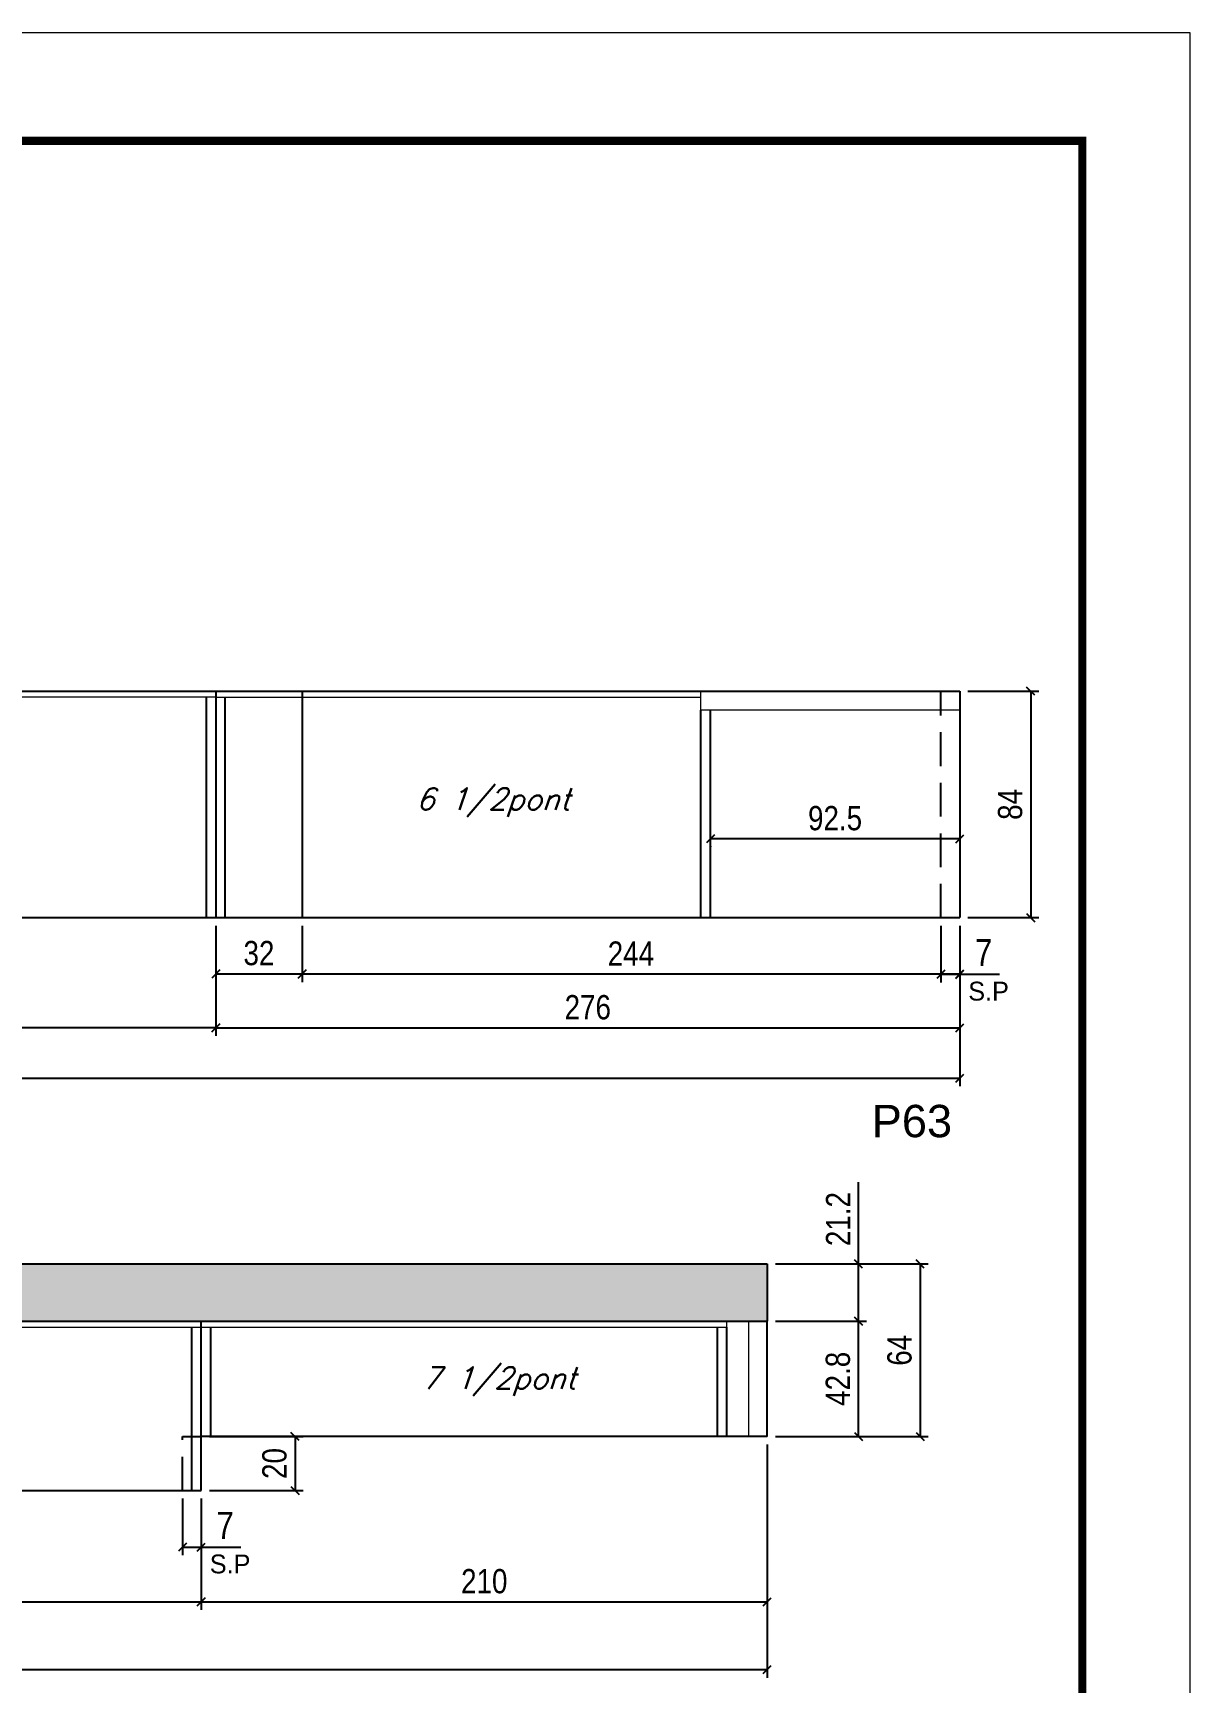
# Model space of a CAD drawing. Extents: x 137137 to 143418, y 10464 to 34486.
# Drawn here: x 138193 to 138622, y 31577 to 32189 of the extents above; entities that cross this region are included whole.
import ezdxf

# ---------------------------------------------------------------- set-up
doc = ezdxf.new("R2010")
doc.units = 0
doc.linetypes.add('DASHED', pattern=[0.75, 0.5, -0.25])
doc.linetypes.add('HIDDEN', pattern=[0.375, 0.25, -0.125])
for name, color, linetype in [('5', 5, 'Continuous'), ('COTA', 241, 'Continuous'), ('Painéis', 200, 'Continuous'), ('SARR_2.2x7', 40, 'Continuous'), ('SARR_3.5x7', 81, 'Continuous'), ('texto', 7, 'Continuous')]:
    doc.layers.add(name, color=color, linetype=linetype)
for name, color, linetype, lineweight in [('Escoras', 2, 'Continuous', 25), ('Folhas', 255, 'Continuous', 9), ('Sarr 2.2x7', 40, 'Continuous', 9), ('SARRAFO DE PRESSAO', 251, 'DASHED', 9)]:
    doc.layers.add(name, color=color, linetype=linetype, lineweight=lineweight)
doc.styles.add('COTA TECNICA', font='techl___.ttf', dxfattribs={"height": 10})
doc.styles.add('COTA TECNICA-50', font='techl___.ttf', dxfattribs={"height": 9})
doc.styles.add('Romans', font='romans.shx')
doc.styles.add('ROMAS860', font='ROMAS860.SHX')
doc.styles.get("Standard").update_dxf_attribs({"font": 'arial.ttf'})
doc.dimstyles.new('COTA PAINEL-50', dxfattribs={"dimtxt": 9, "dimasz": 3, "dimexe": 3, "dimexo": 3, "dimgap": 3, "dimtad": 1, "dimdec": 1, "dimzin": 12, "dimdsep": 46, "dimtxsty": 'COTA TECNICA-50', "dimblk1": 'OBLIQUE', "dimblk2": 'OBLIQUE', "dimsah": 1, "dimcen": 0.9, "dimclrd": 4, "dimclre": 4, "dimclrt": 240, "dimadec": 1, "dimazin": 3, "dimtfac": 1, "dimtdec": 1, "dimtmove": 0, "dimatfit": 3, "dimfxl": 1, "dimtolj": 1, "dimtzin": 12, "dimarcsym": 0})
doc.dimstyles.new('PAINEL', dxfattribs={"dimtxt": 10, "dimasz": 3, "dimexe": 3, "dimexo": 3, "dimgap": 3, "dimtad": 1, "dimdec": 1, "dimzin": 12, "dimdsep": 46, "dimtxsty": 'COTA TECNICA', "dimblk1": 'OBLIQUE', "dimblk2": 'OBLIQUE', "dimsah": 1, "dimcen": 0.9, "dimclrd": 4, "dimclre": 4, "dimclrt": 240, "dimadec": 1, "dimazin": 3, "dimtfac": 1, "dimtdec": 1, "dimtmove": 0, "dimatfit": 3, "dimfxl": 1, "dimtolj": 1, "dimtzin": 12, "dimarcsym": 0})

# ---------------------------------------------------------------- blocks, each defined once
blk = doc.blocks.new('9999999999')
at = {"layer": 'Folhas'}
blk.add_lwpolyline([(98138.98, 34190.21), (99623.98, 34190.21), (99623.98, 35240.21), (98138.98, 35240.21)], close=True, dxfattribs=at)
at = {"layer": 'Folhas', "color": 30, "const_width": 3}
blk.add_lwpolyline([(98213.98, 34230.21), (99583.98, 34230.21), (99583.98, 35200.21), (98213.98, 35200.21)], close=True, dxfattribs=at)
blk = doc.blocks.new('_Oblique')
at = {"color": 0, "linetype": 'ByBlock', "lineweight": -2}
blk.add_line((-0.5, -0.5), (0.5, 0.5), dxfattribs=at)
blk = doc.blocks.new('*D288')
at = {"layer": 'COTA', "color": 4, "linetype": 'ByBlock', "lineweight": -2, "transparency": 16777216}
for p, q in [((138529.85, 31857.45), (138529.85, 31836.42)), ((138536.85, 31857.45), (138536.85, 31836.42)), ((138529.85, 31839.42), (138536.85, 31839.42)), ((138536.85, 31839.42), (138551.58, 31839.42))]:
    blk.add_line(p, q, dxfattribs=at)
at = {"layer": 'Defpoints', "color": 0, "linetype": 'ByBlock', "transparency": 16777216}
for p in [(138529.85, 31860.45), (138536.85, 31860.45), (138536.85, 31839.42)]:
    blk.add_point(p, dxfattribs=at)
at = {"layer": 'COTA', "color": 4, "linetype": 'ByBlock', "lineweight": -2, "transparency": 16777216, "xscale": 3, "yscale": 3, "zscale": 3, "rotation": 180}
blk.add_blockref('_Oblique', (138529.85, 31839.42), dxfattribs=at)
at = {"layer": 'COTA', "color": 4, "linetype": 'ByBlock', "lineweight": -2, "transparency": 16777216, "xscale": 3, "yscale": 3, "zscale": 3}
blk.add_blockref('_Oblique', (138536.85, 31839.42), dxfattribs=at)
at = {"layer": 'COTA', "color": 240, "linetype": 'ByBlock', "transparency": 16777216, "insert": (138545.71, 31847.49), "char_height": 10, "attachment_point": 5, "style": 'COTA TECNICA'}
blk.add_mtext('\\A1;7', dxfattribs=at)
blk = doc.blocks.new('*D443')
at = {"layer": 'Defpoints', "color": 0, "linetype": 'ByBlock', "transparency": 16777216}
for p in [(138444.35, 31889.96), (138536.85, 31889.96), (138444.35, 31889.68)]:
    blk.add_point(p, dxfattribs=at)
at = {"layer": 'Escoras', "color": 4, "linetype": 'ByBlock', "lineweight": -2, "transparency": 16777216}
for p, q in [((138536.85, 31889.68), (138444.35, 31889.68)), ((138444.35, 31886.96), (138444.35, 31886.68)), ((138536.85, 31886.96), (138536.85, 31886.68))]:
    blk.add_line(p, q, dxfattribs=at)
at = {"layer": 'Escoras', "color": 4, "linetype": 'ByBlock', "lineweight": -2, "transparency": 16777216, "xscale": 3, "yscale": 3, "zscale": 3}
for p, rotation in [((138444.35, 31889.68), 180.0001829132543), ((138536.85, 31889.68), 0.0001829132543029743)]:
    blk.add_blockref('_Oblique', p, dxfattribs=dict(at, rotation=rotation))
at = {"layer": 'Escoras', "color": 240, "linetype": 'ByBlock', "transparency": 16777216, "insert": (138490.6, 31897.3), "char_height": 9, "attachment_point": 5, "rotation": 0.00018, "style": 'COTA TECNICA-50'}
blk.add_mtext('\\A1;92.5', dxfattribs=at)
blk = doc.blocks.new('*D444')
at = {"layer": 'Defpoints', "color": 0, "linetype": 'ByBlock', "transparency": 16777216}
for p in [(138536.85, 31944.45), (138536.85, 31860.45), (138563.17, 31860.45)]:
    blk.add_point(p, dxfattribs=at)
at = {"layer": 'Escoras', "color": 4, "linetype": 'ByBlock', "lineweight": -2, "transparency": 16777216}
for p, q in [((138539.85, 31944.45), (138566.17, 31944.45)), ((138563.17, 31944.45), (138563.17, 31860.45)), ((138539.85, 31860.45), (138566.17, 31860.45))]:
    blk.add_line(p, q, dxfattribs=at)
at = {"layer": 'Escoras', "color": 4, "linetype": 'ByBlock', "lineweight": -2, "transparency": 16777216, "xscale": 3, "yscale": 3, "zscale": 3}
for p, rotation in [((138563.17, 31944.45), 90), ((138563.17, 31860.45), 270)]:
    blk.add_blockref('_Oblique', p, dxfattribs=dict(at, rotation=rotation))
at = {"layer": 'Escoras', "color": 240, "linetype": 'ByBlock', "transparency": 16777216, "insert": (138555.58, 31902.45), "char_height": 9, "attachment_point": 5, "rotation": 90, "style": 'COTA TECNICA-50'}
blk.add_mtext('\\A1;84', dxfattribs=at)
blk = doc.blocks.new('*D445')
at = {"layer": 'Defpoints', "color": 0, "linetype": 'ByBlock', "transparency": 16777216}
for p in [(138260.85, 31860.45), (138536.85, 31860.45), (138536.85, 31819.57)]:
    blk.add_point(p, dxfattribs=at)
at = {"layer": 'Escoras', "color": 4, "linetype": 'ByBlock', "lineweight": -2, "transparency": 16777216}
for p, q in [((138260.85, 31857.45), (138260.85, 31816.57)), ((138536.85, 31857.45), (138536.85, 31816.57)), ((138260.85, 31819.57), (138536.85, 31819.57))]:
    blk.add_line(p, q, dxfattribs=at)
at = {"layer": 'Escoras', "color": 4, "linetype": 'ByBlock', "lineweight": -2, "transparency": 16777216, "xscale": 3, "yscale": 3, "zscale": 3, "rotation": 180}
blk.add_blockref('_Oblique', (138260.85, 31819.57), dxfattribs=at)
at = {"layer": 'Escoras', "color": 4, "linetype": 'ByBlock', "lineweight": -2, "transparency": 16777216, "xscale": 3, "yscale": 3, "zscale": 3}
blk.add_blockref('_Oblique', (138536.85, 31819.57), dxfattribs=at)
at = {"layer": 'Escoras', "color": 240, "linetype": 'ByBlock', "transparency": 16777216, "insert": (138398.85, 31827.16), "char_height": 9, "attachment_point": 5, "style": 'COTA TECNICA-50'}
blk.add_mtext('\\A1;276', dxfattribs=at)
blk = doc.blocks.new('*D446')
at = {"layer": 'Defpoints', "color": 0, "linetype": 'ByBlock', "transparency": 16777216}
for p in [(138016.85, 31860.45), (138260.85, 31860.45), (138016.85, 31819.57)]:
    blk.add_point(p, dxfattribs=at)
at = {"layer": 'Escoras', "color": 4, "linetype": 'ByBlock', "lineweight": -2, "transparency": 16777216}
for p, q in [((138016.85, 31857.45), (138016.85, 31816.57)), ((138260.85, 31857.45), (138260.85, 31816.57)), ((138260.85, 31819.57), (138016.85, 31819.57))]:
    blk.add_line(p, q, dxfattribs=at)
at = {"layer": 'Escoras', "color": 4, "linetype": 'ByBlock', "lineweight": -2, "transparency": 16777216, "xscale": 3, "yscale": 3, "zscale": 3, "rotation": 180}
blk.add_blockref('_Oblique', (138016.85, 31819.57), dxfattribs=at)
at = {"layer": 'Escoras', "color": 4, "linetype": 'ByBlock', "lineweight": -2, "transparency": 16777216, "xscale": 3, "yscale": 3, "zscale": 3}
blk.add_blockref('_Oblique', (138260.85, 31819.57), dxfattribs=at)
at = {"layer": 'Escoras', "color": 240, "linetype": 'ByBlock', "transparency": 16777216, "insert": (138138.85, 31827.13), "char_height": 9, "attachment_point": 5, "style": 'COTA TECNICA-50'}
blk.add_mtext('\\A1;244', dxfattribs=at)
blk = doc.blocks.new('*D448')
at = {"layer": 'Defpoints', "color": 0, "linetype": 'ByBlock', "transparency": 16777216}
for p in [(138260.85, 31860.45), (138292.85, 31860.45), (138292.85, 31839.55)]:
    blk.add_point(p, dxfattribs=at)
at = {"layer": 'Escoras', "color": 4, "linetype": 'ByBlock', "lineweight": -2, "transparency": 16777216}
for p, q in [((138260.85, 31857.45), (138260.85, 31836.55)), ((138292.85, 31857.45), (138292.85, 31836.55)), ((138260.85, 31839.55), (138292.85, 31839.55))]:
    blk.add_line(p, q, dxfattribs=at)
at = {"layer": 'Escoras', "color": 4, "linetype": 'ByBlock', "lineweight": -2, "transparency": 16777216, "xscale": 3, "yscale": 3, "zscale": 3, "rotation": 180}
blk.add_blockref('_Oblique', (138260.85, 31839.55), dxfattribs=at)
at = {"layer": 'Escoras', "color": 4, "linetype": 'ByBlock', "lineweight": -2, "transparency": 16777216, "xscale": 3, "yscale": 3, "zscale": 3}
blk.add_blockref('_Oblique', (138292.85, 31839.55), dxfattribs=at)
at = {"layer": 'Escoras', "color": 240, "linetype": 'ByBlock', "transparency": 16777216, "insert": (138276.85, 31847.24), "char_height": 9, "attachment_point": 5, "style": 'COTA TECNICA-50'}
blk.add_mtext('\\A1;32', dxfattribs=at)
blk = doc.blocks.new('*D290')
at = {"layer": 'Defpoints', "color": 0, "linetype": 'ByBlock', "transparency": 16777216}
for p in [(138292.85, 31860.45), (138536.85, 31860.45), (138536.85, 31839.55)]:
    blk.add_point(p, dxfattribs=at)
at = {"layer": 'Escoras', "color": 4, "linetype": 'ByBlock', "lineweight": -2, "transparency": 16777216}
for p, q in [((138292.85, 31857.45), (138292.85, 31836.55)), ((138536.85, 31857.45), (138536.85, 31836.55)), ((138292.85, 31839.55), (138536.85, 31839.55))]:
    blk.add_line(p, q, dxfattribs=at)
at = {"layer": 'Escoras', "color": 4, "linetype": 'ByBlock', "lineweight": -2, "transparency": 16777216, "xscale": 3, "yscale": 3, "zscale": 3, "rotation": 180}
blk.add_blockref('_Oblique', (138292.85, 31839.55), dxfattribs=at)
at = {"layer": 'Escoras', "color": 4, "linetype": 'ByBlock', "lineweight": -2, "transparency": 16777216, "xscale": 3, "yscale": 3, "zscale": 3}
blk.add_blockref('_Oblique', (138536.85, 31839.55), dxfattribs=at)
at = {"layer": 'Escoras', "color": 240, "linetype": 'ByBlock', "transparency": 16777216, "insert": (138414.85, 31847.11), "char_height": 9, "attachment_point": 5, "style": 'COTA TECNICA-50'}
blk.add_mtext('\\A1;244', dxfattribs=at)
blk = doc.blocks.new('*D449')
at = {"layer": 'Defpoints', "color": 0, "linetype": 'ByBlock', "transparency": 16777216}
for p in [(137772.85, 31860.45), (138536.85, 31860.45), (138536.85, 31800.87)]:
    blk.add_point(p, dxfattribs=at)
at = {"layer": 'Escoras', "color": 4, "linetype": 'ByBlock', "lineweight": -2, "transparency": 16777216}
for p, q in [((137772.85, 31857.45), (137772.85, 31797.87)), ((138536.85, 31857.45), (138536.85, 31797.87)), ((137772.85, 31800.87), (138536.85, 31800.87))]:
    blk.add_line(p, q, dxfattribs=at)
at = {"layer": 'Escoras', "color": 4, "linetype": 'ByBlock', "lineweight": -2, "transparency": 16777216, "xscale": 3, "yscale": 3, "zscale": 3, "rotation": 180}
blk.add_blockref('_Oblique', (137772.85, 31800.87), dxfattribs=at)
at = {"layer": 'Escoras', "color": 4, "linetype": 'ByBlock', "lineweight": -2, "transparency": 16777216, "xscale": 3, "yscale": 3, "zscale": 3}
blk.add_blockref('_Oblique', (138536.85, 31800.87), dxfattribs=at)
at = {"layer": 'Escoras', "color": 240, "linetype": 'ByBlock', "transparency": 16777216, "insert": (138154.85, 31808.46), "char_height": 9, "attachment_point": 5, "style": 'COTA TECNICA-50'}
blk.add_mtext('\\A1;764', dxfattribs=at)
blk = doc.blocks.new('*D294')
at = {"layer": 'COTA', "color": 4, "linetype": 'ByBlock', "lineweight": -2, "transparency": 16777216}
for p, q in [((138248.44, 31644.96), (138248.44, 31623.92)), ((138255.44, 31644.96), (138255.44, 31623.92)), ((138248.44, 31626.92), (138255.44, 31626.92)), ((138255.44, 31626.92), (138270.17, 31626.92))]:
    blk.add_line(p, q, dxfattribs=at)
at = {"layer": 'Defpoints', "color": 0, "linetype": 'ByBlock', "transparency": 16777216}
for p in [(138248.44, 31647.96), (138255.44, 31647.96), (138255.44, 31626.92)]:
    blk.add_point(p, dxfattribs=at)
at = {"layer": 'COTA', "color": 4, "linetype": 'ByBlock', "lineweight": -2, "transparency": 16777216, "xscale": 3, "yscale": 3, "zscale": 3, "rotation": 180}
blk.add_blockref('_Oblique', (138248.44, 31626.92), dxfattribs=at)
at = {"layer": 'COTA', "color": 4, "linetype": 'ByBlock', "lineweight": -2, "transparency": 16777216, "xscale": 3, "yscale": 3, "zscale": 3}
blk.add_blockref('_Oblique', (138255.44, 31626.92), dxfattribs=at)
at = {"layer": 'COTA', "color": 240, "linetype": 'ByBlock', "transparency": 16777216, "insert": (138264.31, 31635), "char_height": 10, "attachment_point": 5, "style": 'COTA TECNICA'}
blk.add_mtext('\\A1;7', dxfattribs=at)
blk = doc.blocks.new('*D452')
at = {"layer": 'Defpoints', "color": 0, "linetype": 'ByBlock', "transparency": 16777216}
for p in [(138032.44, 31647.96), (138255.44, 31647.96), (138255.44, 31606.65)]:
    blk.add_point(p, dxfattribs=at)
at = {"layer": 'Escoras', "color": 4, "linetype": 'ByBlock', "lineweight": -2, "transparency": 16777216}
for p, q in [((138032.44, 31644.96), (138032.44, 31603.65)), ((138255.44, 31644.96), (138255.44, 31603.65)), ((138032.44, 31606.65), (138255.44, 31606.65))]:
    blk.add_line(p, q, dxfattribs=at)
at = {"layer": 'Escoras', "color": 4, "linetype": 'ByBlock', "lineweight": -2, "transparency": 16777216, "xscale": 3, "yscale": 3, "zscale": 3, "rotation": 180}
blk.add_blockref('_Oblique', (138032.44, 31606.65), dxfattribs=at)
at = {"layer": 'Escoras', "color": 4, "linetype": 'ByBlock', "lineweight": -2, "transparency": 16777216, "xscale": 3, "yscale": 3, "zscale": 3}
blk.add_blockref('_Oblique', (138255.44, 31606.65), dxfattribs=at)
at = {"layer": 'Escoras', "color": 240, "linetype": 'ByBlock', "transparency": 16777216, "insert": (138143.94, 31614.34), "char_height": 9, "attachment_point": 5, "style": 'COTA TECNICA-50'}
blk.add_mtext('\\A1;223', dxfattribs=at)
blk = doc.blocks.new('*D453')
at = {"layer": 'Defpoints', "color": 0, "linetype": 'ByBlock', "transparency": 16777216}
for p in [(138465.44, 31667.96), (138255.44, 31647.96), (138465.44, 31606.65)]:
    blk.add_point(p, dxfattribs=at)
at = {"layer": 'Escoras', "color": 4, "linetype": 'ByBlock', "lineweight": -2, "transparency": 16777216}
for p, q in [((138465.44, 31664.96), (138465.44, 31603.65)), ((138255.44, 31644.96), (138255.44, 31603.65)), ((138255.44, 31606.65), (138465.44, 31606.65))]:
    blk.add_line(p, q, dxfattribs=at)
at = {"layer": 'Escoras', "color": 4, "linetype": 'ByBlock', "lineweight": -2, "transparency": 16777216, "xscale": 3, "yscale": 3, "zscale": 3, "rotation": 180}
blk.add_blockref('_Oblique', (138255.44, 31606.65), dxfattribs=at)
at = {"layer": 'Escoras', "color": 4, "linetype": 'ByBlock', "lineweight": -2, "transparency": 16777216, "xscale": 3, "yscale": 3, "zscale": 3}
blk.add_blockref('_Oblique', (138465.44, 31606.65), dxfattribs=at)
at = {"layer": 'Escoras', "color": 240, "linetype": 'ByBlock', "transparency": 16777216, "insert": (138360.44, 31614.24), "char_height": 9, "attachment_point": 5, "style": 'COTA TECNICA-50'}
blk.add_mtext('\\A1;210', dxfattribs=at)
blk = doc.blocks.new('*D454')
at = {"layer": 'Defpoints', "color": 0, "linetype": 'ByBlock', "transparency": 16777216}
for p in [(138465.44, 31667.96), (137542.44, 31647.96), (138465.44, 31581.5)]:
    blk.add_point(p, dxfattribs=at)
at = {"layer": 'Escoras', "color": 4, "linetype": 'ByBlock', "lineweight": -2, "transparency": 16777216}
for p, q in [((138465.44, 31664.96), (138465.44, 31578.5)), ((137542.44, 31644.96), (137542.44, 31578.5)), ((137542.44, 31581.5), (138465.44, 31581.5))]:
    blk.add_line(p, q, dxfattribs=at)
at = {"layer": 'Escoras', "color": 4, "linetype": 'ByBlock', "lineweight": -2, "transparency": 16777216, "xscale": 3, "yscale": 3, "zscale": 3, "rotation": 180}
blk.add_blockref('_Oblique', (137542.44, 31581.5), dxfattribs=at)
at = {"layer": 'Escoras', "color": 4, "linetype": 'ByBlock', "lineweight": -2, "transparency": 16777216, "xscale": 3, "yscale": 3, "zscale": 3}
blk.add_blockref('_Oblique', (138465.44, 31581.5), dxfattribs=at)
at = {"layer": 'Escoras', "color": 240, "linetype": 'ByBlock', "transparency": 16777216, "insert": (138003.94, 31589.22), "char_height": 9, "attachment_point": 5, "style": 'COTA TECNICA-50'}
blk.add_mtext('\\A1;923', dxfattribs=at)
blk = doc.blocks.new('*D455')
at = {"layer": 'Defpoints', "color": 0, "linetype": 'ByBlock', "transparency": 16777216}
for p in [(138255.44, 31667.96), (138255.44, 31647.96), (138290.23, 31647.96)]:
    blk.add_point(p, dxfattribs=at)
at = {"layer": 'Escoras', "color": 4, "linetype": 'ByBlock', "lineweight": -2, "transparency": 16777216}
for p, q in [((138258.44, 31667.96), (138293.23, 31667.96)), ((138290.23, 31667.96), (138290.23, 31647.96)), ((138258.44, 31647.96), (138293.23, 31647.96))]:
    blk.add_line(p, q, dxfattribs=at)
at = {"layer": 'Escoras', "color": 4, "linetype": 'ByBlock', "lineweight": -2, "transparency": 16777216, "xscale": 3, "yscale": 3, "zscale": 3}
for p, rotation in [((138290.23, 31667.96), 90), ((138290.23, 31647.96), 270)]:
    blk.add_blockref('_Oblique', p, dxfattribs=dict(at, rotation=rotation))
at = {"layer": 'Escoras', "color": 240, "linetype": 'ByBlock', "transparency": 16777216, "insert": (138282.64, 31657.96), "char_height": 9, "attachment_point": 5, "rotation": 90, "style": 'COTA TECNICA-50'}
blk.add_mtext('\\A1;20', dxfattribs=at)
blk = doc.blocks.new('*D456')
at = {"layer": 'Defpoints', "color": 0, "linetype": 'ByBlock', "transparency": 16777216}
for p in [(138465.44, 31710.76), (138499.27, 31710.76), (138465.44, 31667.96)]:
    blk.add_point(p, dxfattribs=at)
at = {"layer": 'Escoras', "color": 4, "linetype": 'ByBlock', "lineweight": -2, "transparency": 16777216}
for p, q in [((138468.44, 31710.76), (138502.27, 31710.76)), ((138499.27, 31667.96), (138499.27, 31710.76)), ((138468.44, 31667.96), (138502.27, 31667.96))]:
    blk.add_line(p, q, dxfattribs=at)
at = {"layer": 'Escoras', "color": 4, "linetype": 'ByBlock', "lineweight": -2, "transparency": 16777216, "xscale": 3, "yscale": 3, "zscale": 3}
for p, rotation in [((138499.27, 31710.76), 90), ((138499.27, 31667.96), 270)]:
    blk.add_blockref('_Oblique', p, dxfattribs=dict(at, rotation=rotation))
at = {"layer": 'Escoras', "color": 240, "linetype": 'ByBlock', "transparency": 16777216, "insert": (138491.68, 31689.36), "char_height": 9, "attachment_point": 5, "rotation": 90, "style": 'COTA TECNICA-50'}
blk.add_mtext('\\A1;42.8', dxfattribs=at)
blk = doc.blocks.new('*D457')
at = {"layer": 'Defpoints', "color": 0, "linetype": 'ByBlock', "transparency": 16777216}
for p in [(138465.44, 31731.96), (138499.27, 31731.96), (138465.44, 31710.76)]:
    blk.add_point(p, dxfattribs=at)
at = {"layer": 'Escoras', "color": 4, "linetype": 'ByBlock', "lineweight": -2, "transparency": 16777216}
for p, q in [((138499.27, 31731.96), (138499.27, 31762.31)), ((138468.44, 31731.96), (138502.27, 31731.96)), ((138499.27, 31710.76), (138499.27, 31731.96)), ((138468.44, 31710.76), (138502.27, 31710.76))]:
    blk.add_line(p, q, dxfattribs=at)
at = {"layer": 'Escoras', "color": 4, "linetype": 'ByBlock', "lineweight": -2, "transparency": 16777216, "xscale": 3, "yscale": 3, "zscale": 3}
for p, rotation in [((138499.27, 31731.96), 90), ((138499.27, 31710.76), 270)]:
    blk.add_blockref('_Oblique', p, dxfattribs=dict(at, rotation=rotation))
at = {"layer": 'Escoras', "color": 240, "linetype": 'ByBlock', "transparency": 16777216, "insert": (138491.71, 31748.63), "char_height": 9, "attachment_point": 5, "rotation": 90, "style": 'COTA TECNICA-50'}
blk.add_mtext('\\A1;21.2', dxfattribs=at)
blk = doc.blocks.new('*D296')
at = {"layer": 'Defpoints', "color": 0, "linetype": 'ByBlock', "transparency": 16777216}
for p in [(138465.44, 31731.96), (138465.44, 31667.96), (138522.13, 31667.96)]:
    blk.add_point(p, dxfattribs=at)
at = {"layer": 'Escoras', "color": 4, "linetype": 'ByBlock', "lineweight": -2, "transparency": 16777216}
for p, q in [((138468.44, 31731.96), (138525.13, 31731.96)), ((138522.13, 31731.96), (138522.13, 31667.96)), ((138468.44, 31667.96), (138525.13, 31667.96))]:
    blk.add_line(p, q, dxfattribs=at)
at = {"layer": 'Escoras', "color": 4, "linetype": 'ByBlock', "lineweight": -2, "transparency": 16777216, "xscale": 3, "yscale": 3, "zscale": 3}
for p, rotation in [((138522.13, 31731.96), 90), ((138522.13, 31667.96), 270)]:
    blk.add_blockref('_Oblique', p, dxfattribs=dict(at, rotation=rotation))
at = {"layer": 'Escoras', "color": 240, "linetype": 'ByBlock', "transparency": 16777216, "insert": (138514.54, 31699.96), "char_height": 9, "attachment_point": 5, "rotation": 90, "style": 'COTA TECNICA-50'}
blk.add_mtext('\\A1;64', dxfattribs=at)

msp = doc.modelspace()

# ---------------------------------------------------------------- hatches: boundary and pattern name
at = {"layer": 'COTA', "linetype": 'ByBlock'}
h = msp.add_hatch(dxfattribs=at)
h.set_pattern_fill('AR-CONC', color=256, scale=0.03)
h.set_pattern_definition([(50, (-53812.2455, -1203.3295), (5.46554007, -0.47817257), [0.5715, -6.2865]), (355, (-53812.2455, -1203.3295), (-1.05730264, 5.73170536), [0.4572, -5.02921753]), (100.4514447, (-53811.79, -1203.3694), (4.40823741, 5.25353256), [0.48570026, -5.34270734]), (46.1842, (-53812.2455, -1201.8055), (8.13237123, -1.26126984), [0.85725, -9.42975]), (96.6355576, (-53811.568, -1201.911), (7.12212402, 7.42278374), [0.7285507, -8.01406824]), (351.184151, (-53812.2455, -1201.8055), (7.12212402, 7.42278374), [0.685799, -7.54379196]), (21, (-53811.4835, -1202.1865), (4.54843174, -3.06795595), [0.5715, -6.2865]), (326, (-53811.4835, -1202.1865), (1.85406085, 5.52563898), [0.4572, -5.0292]), (71.451445, (-53811.1045, -1202.442), (6.40249258, 2.45768307), [0.48570026, -5.34269813]), (37.5, (-53812.2455, -1203.3295), (0.092658098, 2.536651166), [0, -4.96824, 0, -5.1054, 0, -5.04825]), (7.5, (-53812.2455, -1203.3295), (2.004589875, 3.005417245), [0, -2.91084, 0, -4.85394, 0, -1.92405]), (327.5, (-53813.9447, -1203.3295), (4.067717855, -0.17186232), [0, -1.905, 0, -5.9436, 0, -7.8867]), (317.5, (-53814.7067, -1203.3295), (4.44387544, 0.76279473), [0, -2.4765, 0, -3.94716, 0, -5.6007])])
h.paths.add_polyline_path([(138465.44, 31731.96), (137542.44, 31731.96), (137542.44, 31710.76), (138465.44, 31710.76)])

# ---------------------------------------------------------------- linework, layer by layer
for p, q in [((137542.44, 31731.96), (138465.44, 31731.96)), ((138465.44, 31731.96), (138465.44, 31710.76))]:
    msp.add_line(p, q, dxfattribs=at)
at = {"layer": 'Escoras', "linetype": 'ByBlock'}
msp.add_line((138248.44, 31667.96), (138255.44, 31667.96), dxfattribs=at)
at = {"layer": 'Painéis', "linetype": 'ByBlock'}
for p, q in [((137772.85, 31944.45), (138536.85, 31944.45)), ((138260.85, 31944.45), (138260.85, 31860.45)), ((138292.85, 31944.45), (138292.85, 31860.45)), ((138536.85, 31944.45), (138536.85, 31860.45)), ((137772.85, 31860.45), (138536.85, 31860.45)), ((137542.44, 31710.76), (138465.44, 31710.76)), ((138255.44, 31647.96), (138255.44, 31710.76)), ((138465.44, 31667.96), (138465.44, 31710.76)), ((138465.44, 31667.96), (138255.44, 31667.96)), ((137542.44, 31647.96), (138255.44, 31647.96))]:
    msp.add_line(p, q, dxfattribs=at)
at = {"layer": 'Sarr 2.2x7'}
for p, q in [((138260.85, 31942.25), (138016.85, 31942.25)), ((138260.85, 31942.25), (138440.85, 31942.25)), ((138440.85, 31937.45), (138440.85, 31944.45)), ((138536.85, 31937.45), (138440.85, 31937.45)), ((138032.44, 31708.56), (138255.44, 31708.56)), ((138255.44, 31708.56), (138450.44, 31708.56)), ((138450.44, 31708.56), (138450.44, 31710.76)), ((138458.44, 31710.76), (138458.44, 31667.96))]:
    msp.add_line(p, q, dxfattribs=at)
at = {"layer": 'SARR_2.2x7', "linetype": 'HIDDEN', "ltscale": 50}
for p, q in [((138529.85, 31860.45), (138529.85, 31944.45)), ((138248.44, 31647.96), (138248.44, 31667.96))]:
    msp.add_line(p, q, dxfattribs=at)
at = {"layer": 'SARR_3.5x7'}
for p, q in [((138257.35, 31860.45), (138257.35, 31942.25)), ((138264.35, 31860.45), (138264.35, 31942.25)), ((138440.85, 31860.45), (138440.85, 31937.45)), ((138444.35, 31860.45), (138444.35, 31937.45)), ((138251.94, 31647.96), (138251.94, 31708.56)), ((138258.94, 31667.96), (138258.94, 31708.56)), ((138446.94, 31667.96), (138446.94, 31708.56)), ((138450.44, 31667.96), (138450.44, 31708.56))]:
    msp.add_line(p, q, dxfattribs=at)

# ---------------------------------------------------------------- block references
at = {"layer": 'SARRAFO DE PRESSAO', "color": 6, "linetype": 'ByBlock'}
msp.add_blockref('9999999999', (38998.31, -3051.58), dxfattribs=at)

# ---------------------------------------------------------------- texts
at = {"layer": '5', "linetype": 'Continuous'}
msp.add_text('P63', height=12, rotation=0.00004, dxfattribs=at).set_placement((138504.19, 31778.99))
at = {"layer": 'texto', "color": 2, "char_height": 8, "attachment_point": 5, "style": 'Romans'}
for s, insert in [('{\\Q19;\\C256;6 1/2pont}', (138363.77, 31903.15)), ('{\\Q19;\\C256;7 1/2pont}', (138365.97, 31688.36))]:
    msp.add_mtext(s, dxfattribs=dict(at, insert=insert))
at = {"layer": 'texto', "color": 4, "char_height": 7, "attachment_point": 5, "style": 'ROMAS860'}
for insert in [(138547.55, 31833.13), (138266.15, 31620.64)]:
    msp.add_mtext('S.P', dxfattribs=dict(at, insert=insert))

# ---------------------------------------------------------------- dimensions: what is measured, and where the dimension line sits
at = {"layer": 'COTA', "linetype": 'ByBlock'}
for base, p1, p2, picture, middle in [((138536.85, 31839.42), (138529.85, 31860.45), (138536.85, 31860.45), '*D288', (138545.71, 31847.49)), ((138255.44, 31626.92), (138248.44, 31647.96), (138255.44, 31647.96), '*D294', (138264.31, 31635))]:
    dim = msp.add_linear_dim(base=base, p1=p1, p2=p2, angle=180, dimstyle='PAINEL', dxfattribs=at)
    dim.commit()
    dim.dimension.update_dxf_attribs({"geometry": picture, "text_midpoint": middle})
at = {"layer": 'Escoras', "linetype": 'ByBlock'}
for p1, p2, distance, picture, middle in [((138536.85, 31944.45), (138536.85, 31860.45), 26.32, '*D444', (138555.58, 31902.45)), ((138536.85, 31889.96), (138444.35, 31889.96), 0.29, '*D443', (138490.6, 31897.3)), ((137772.85, 31860.45), (138536.85, 31860.45), -59.58, '*D449', (138154.85, 31808.46)), ((138260.85, 31860.45), (138016.85, 31860.45), 40.88, '*D446', (138138.85, 31827.13)), ((138260.85, 31860.45), (138536.85, 31860.45), -40.88, '*D445', (138398.85, 31827.16)), ((138260.85, 31860.45), (138292.85, 31860.45), -20.9, '*D448', (138276.85, 31847.24)), ((138292.85, 31860.45), (138536.85, 31860.45), -20.9, '*D290', (138414.85, 31847.11)), ((138032.44, 31647.96), (138255.44, 31647.96), -41.31, '*D452', (138143.94, 31614.34))]:
    dim = msp.add_aligned_dim(p1=p1, p2=p2, distance=distance, dimstyle='COTA PAINEL-50', override={"dimarcsym": 1}, dxfattribs=at)
    dim.commit()
    dim.dimension.update_dxf_attribs({"geometry": picture, "text_midpoint": middle})
for base, p1, p2, picture, middle in [((138499.27, 31731.96), (138465.44, 31710.76), (138465.44, 31731.96), '*D457', (138491.71, 31748.63)), ((138522.13, 31667.96), (138465.44, 31731.96), (138465.44, 31667.96), '*D296', (138514.54, 31699.96)), ((138499.27, 31710.76), (138465.44, 31667.96), (138465.44, 31710.76), '*D456', (138491.68, 31689.36))]:
    dim = msp.add_linear_dim(base=base, p1=p1, p2=p2, angle=90, dimstyle='COTA PAINEL-50', override={"dimarcsym": 1}, dxfattribs=at)
    dim.commit()
    dim.dimension.update_dxf_attribs({"geometry": picture, "text_midpoint": middle})
for base, p1, picture, middle in [((138465.44, 31581.5), (137542.44, 31647.96), '*D454', (138003.94, 31589.22)), ((138465.44, 31606.65), (138255.44, 31647.96), '*D453', (138360.44, 31614.24))]:
    dim = msp.add_linear_dim(base=base, p1=p1, p2=(138465.44, 31667.96), dimstyle='COTA PAINEL-50', override={"dimarcsym": 1}, dxfattribs=at)
    dim.commit()
    dim.dimension.update_dxf_attribs({"geometry": picture, "text_midpoint": middle})
dim = msp.add_linear_dim(base=(138290.23, 31647.96), p1=(138255.44, 31667.96), p2=(138255.44, 31647.96), angle=90, dimstyle='COTA PAINEL-50', override={"dimarcsym": 1}, dxfattribs=at)
dim.commit()
dim.dimension.update_dxf_attribs({"geometry": '*D455', "text_midpoint": (138290.23, 31657.96), "dimtype": 160})

doc.saveas('drawing.dxf')
